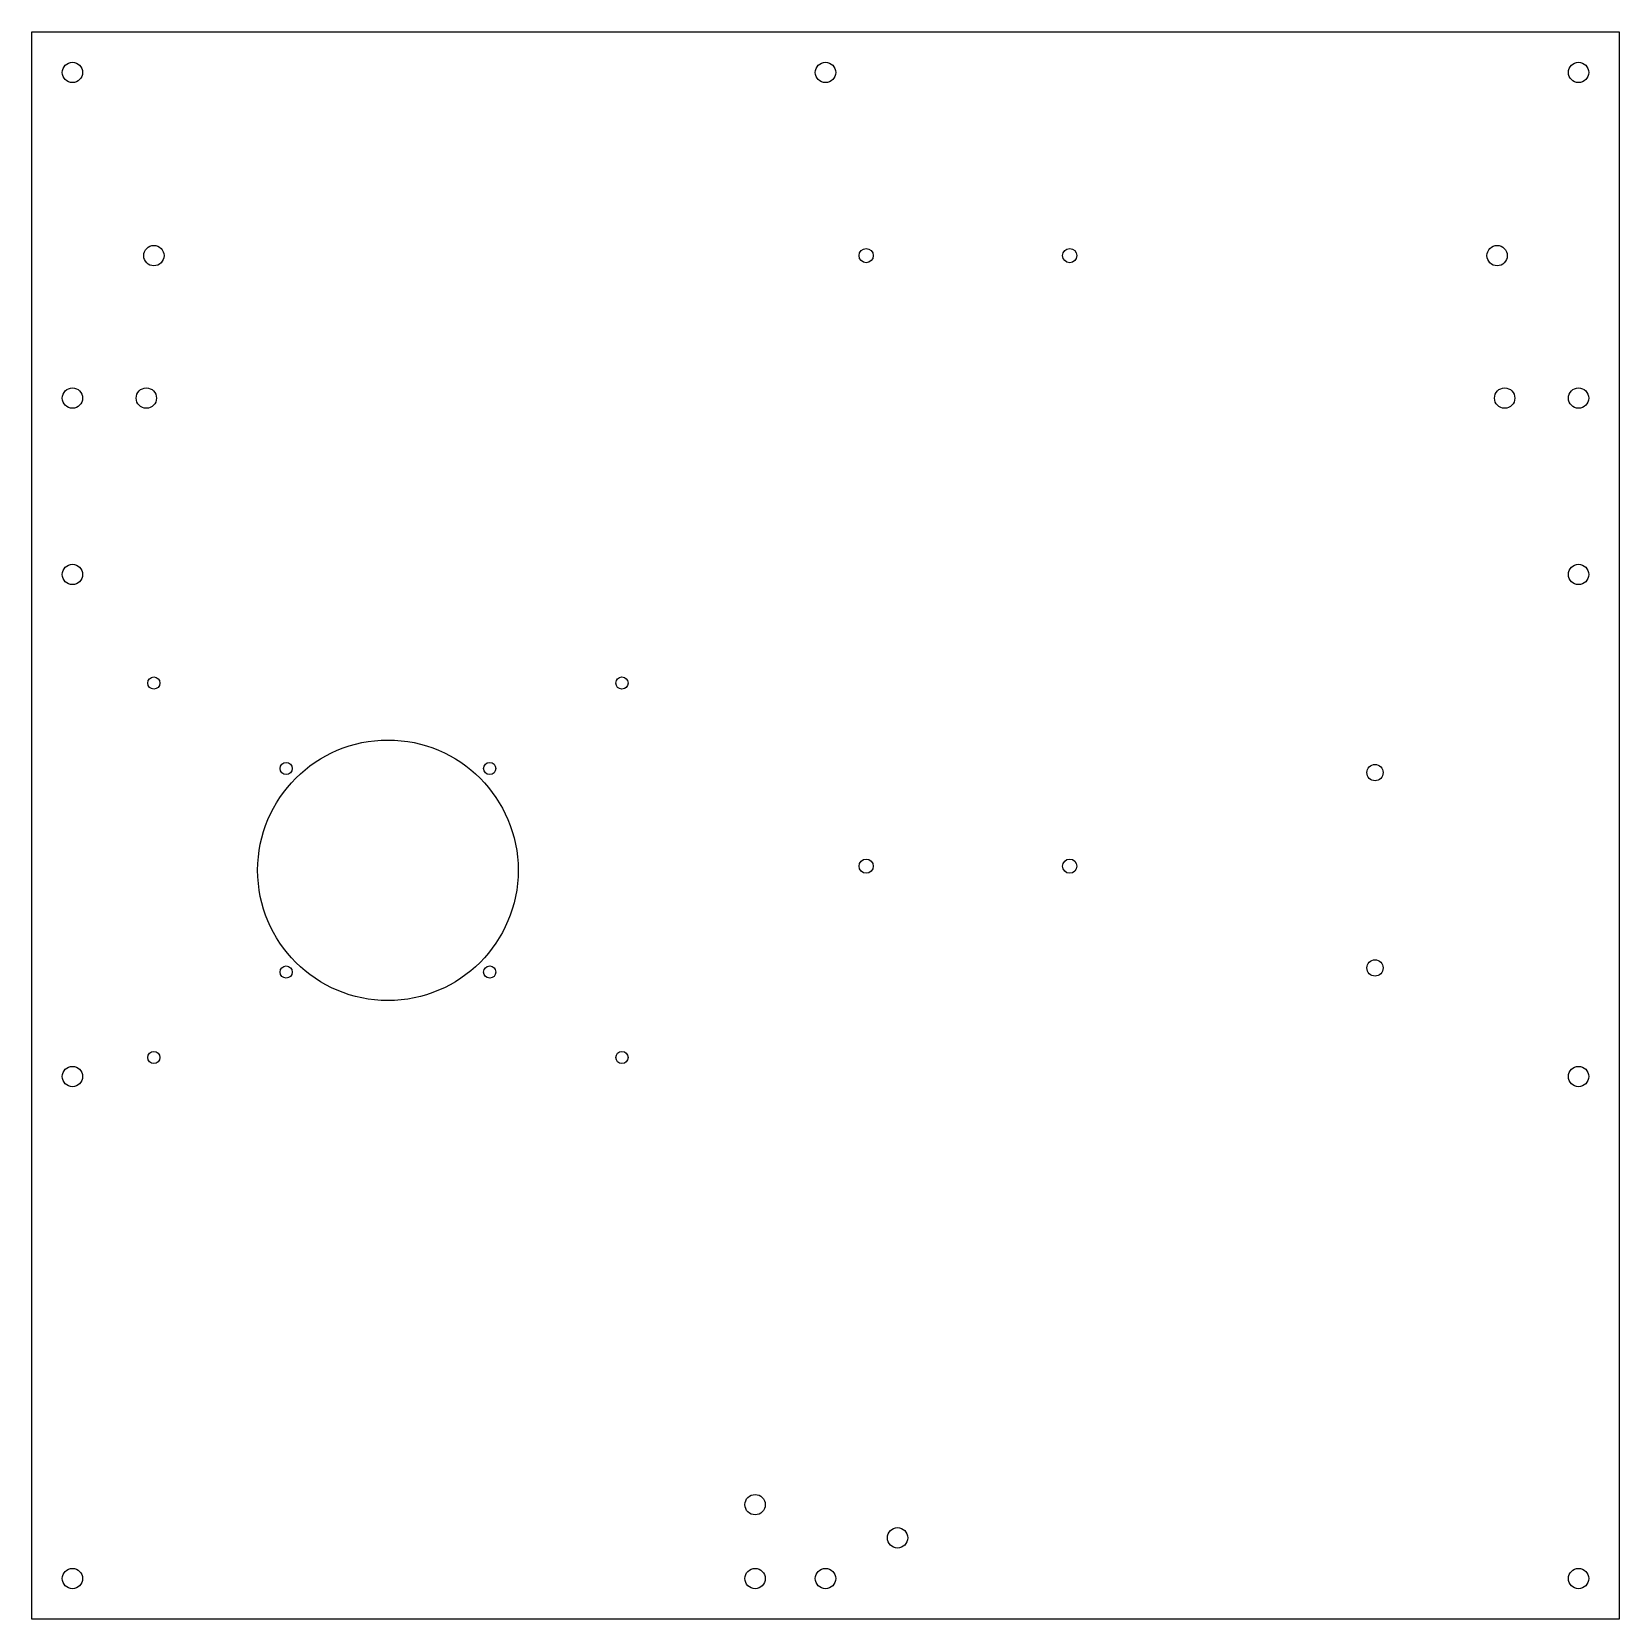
# Model space of a CAD drawing. Header units: millimetres. Extents: x -390 to 0, y -390 to 0.
import ezdxf

# ---------------------------------------------------------------- set-up
doc = ezdxf.new("R2010")
doc.units = ezdxf.units.MM
doc.layers.get('0').update_dxf_attribs({"linetype": 'CONTINUOUS'})

msp = doc.modelspace()

# ---------------------------------------------------------------- linework, layer by layer
msp.add_lwpolyline([(0, 0), (0, -390), (-390, -390), (-390, 0)], close=True)
for centre, radius in [((-380, -10), 2.5), ((-195, -10), 2.5), ((-10, -10), 2.5), ((-360, -55), 2.5), ((-185, -55), 1.75), ((-135, -55), 1.75), ((-30, -55), 2.5), ((-380, -90), 2.5), ((-361.85, -90), 2.5), ((-28.15, -90), 2.5), ((-10, -90), 2.5), ((-380, -133.33), 2.5), ((-10, -133.33), 2.5), ((-360, -160), 1.5), ((-245, -160), 1.5), ((-302.5, -206), 32), ((-327.5, -181), 1.5), ((-277.5, -181), 1.5), ((-60, -182), 2), ((-185, -205), 1.75), ((-135, -205), 1.75), ((-327.5, -231), 1.5), ((-277.5, -231), 1.5), ((-60, -230), 2), ((-360, -252), 1.5), ((-245, -252), 1.5), ((-380, -256.67), 2.5), ((-10, -256.67), 2.5), ((-212.3, -361.85), 2.5), ((-177.3, -370), 2.5), ((-380, -380), 2.5), ((-212.3, -380), 2.5), ((-195, -380), 2.5), ((-10, -380), 2.5)]:
    msp.add_circle(centre, radius)

doc.saveas('drawing.dxf')
